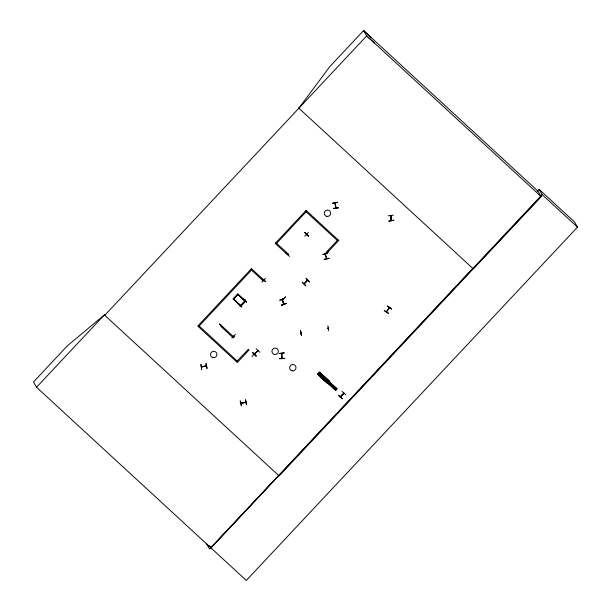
<?xml version="1.0" encoding="UTF-8"?>
<svg xmlns="http://www.w3.org/2000/svg" width="611" height="611" viewBox="0 0 611 611"><rect width="100%" height="100%" fill="white"/><g stroke="black" fill="none" stroke-linecap="round" stroke-linejoin="round"><path stroke-width="0.92" d="M335.966 207.786L334.981 203.012L335.714 207.832M281.885 353.738L281.862 353.357M234.028 336.34L233.578 336.271M234.082 336.47L233.662 336.065M283.244 298.428L283.664 298.764L283.374 298.252M306.577 234.532L306.997 234.54M390.925 215.851L390.887 215.477M391.17 220.036L391.529 220.518L390.841 215.4M333.82 387C333.171 385.541 332.896 388.229 333.843 386.916M281.923 353.853L281.64 353.295M386.572 311.289L386.595 311.824L389.474 307.593M233.295 299.031L240.963 306.241L233.181 298.993L237.885 294.051L233.158 298.947M254.39 354.006L258.063 350.554L254.558 354.327M307.524 280.151L304.141 283.916L307.677 280.182M221.258 325.694L221.51 325.296M239.581 305.805L240.108 305.538M245.202 300.016L244.706 300.253M288.148 254.329L287.781 254.566M306.287 234.937L306.669 234.349M245.989 402.42L240.933 403.321L245.836 402.084M301.521 332.995L301.139 333.155M245.347 301.017L240.612 305.813M386.427 311.725L389.375 307.57M389.062 307.913L389.329 307.493M245.996 402.191L241.047 403.176M301.131 332.942L301.567 332.85M327.717 328.42L328.214 328.313M304.141 283.756L307.639 280.22M343.894 393.079C334.523 401.992 345.62 392.583 343.497 393.308M340.854 396.608L340.526 396.967L343.985 393.117M384.204 310.594L388.405 313.481M384.319 310.426L388.535 313.237M244.767 300.268L245.034 299.963M263.272 280.525L263.708 280.396M317.659 374.108L327.962 383.341L317.667 374.123L327.687 383.639L329.734 381.47L319.584 372.122L317.667 374.123L328.061 383.242L317.888 373.917L318.155 373.627L328.176 383.089M319.232 372.496L329.146 382.104L319.11 372.603M329.726 381.478L329.459 381.76L319.309 372.42L319.576 372.13M330.184 382.585L329.787 383.005L330.077 382.654L336.867 388.886L336.546 389.245L329.772 383.021L336.569 389.222L336.951 388.817L330.184 382.578L328.817 384.021L335.599 390.253L335.997 389.826L329.23 383.578L336.004 389.818M336.959 388.81L335.592 390.261L328.901 383.907L329.978 382.738L336.798 388.978M387.351 306.164L391.712 308.838L387.389 306.103M325.312 253.87L326.473 258.759M298.878 108.223L329.711 66.714L363.614 30.55L537.978 191.151L541.201 196.627L473.25 268.825L298.474 107.849M237.564 294.326L245.126 301.254M245.301 300.971L237.824 293.96M302.285 282.328L305.89 285.94L302.315 282.236M252.549 352.516L256.146 356.198L252.564 352.494M252.542 352.578L256.307 355.953M317.583 374.245L327.733 383.593M329.573 381.623L319.431 372.236L329.696 381.516M329.23 383.586L328.84 384.006L329.214 383.601M338.364 395.386L342.114 398.83M342.252 398.678L338.555 395.18M391.544 309.067L387.343 306.096M223.007 327.374L219.25 323.861L222.954 327.42M242.72 298.886L246.584 302.216L242.88 298.657M285.826 252.847L289.545 256.383M282.397 299.932L283.779 303.759M537.199 191.411L539.131 189.357L574.485 221.915L577.494 227.155L246.294 580.45L36.545 387.244L104.397 314.864M251.465 268.672L197.758 326.068L237.312 362.491L249.074 349.935L248.349 349.271L236.541 361.75M288.369 254.138L287.72 254.932L275.233 243.43L306.103 210.39M198.491 326.732L251.503 270.077M233.455 299.321L238.16 294.303M233.944 337.058L233.295 337.852L220.808 326.35L221.457 325.548M250.777 269.405L263.31 280.976L263.99 280.243L251.503 268.741M245.064 300.658L240.36 305.683M240.963 306.241L245.637 301.185L237.855 294.174M326.648 252.641L326.213 252.29L337.975 239.741M338.7 240.413L326.977 253.03L326.243 252.358M309.617 281.969L306.05 278.318L309.662 281.908M256.124 348.766L259.874 352.219M257.934 350.431L254.359 354.12M318.698 375.07L320.462 373.184M323.112 379.141L324.861 377.231M324.143 380.088L325.892 378.178M325.06 380.928L326.824 379.049M327.855 379.996L326.075 381.852M328.542 380.63L326.763 382.486M329.589 384.54L330.772 383.288M332.537 387.259L333.713 386.007M333.224 387.893L334.4 386.633M333.835 388.451L335.011 387.198M334.981 389.505L336.157 388.252M345.834 394.866L342.061 391.368M210.917 547.846L472.845 268.443M539.131 189.357L542.14 194.596L210.94 547.884L209.634 545.615M278.723 475.518L209.581 548.984L206.594 543.79M304.958 232.516L308.486 236.197L304.95 232.516M304.774 236.228L308.341 232.501M265.395 278.31L261.882 282.091M239.627 305.79L239.978 305.416M244.904 300.452L245.248 300.1M221.121 325.533L221.319 325.121M261.791 278.486L265.739 281.801L261.859 278.471M241.91 307.211L238.198 303.698M235.395 334.293L231.867 338.082M326.541 252.923L326.282 252.389L326.465 252.824M328.642 251.205L324.892 254.764L328.649 251.213M328.497 251.06L324.915 254.779M281.969 300.589L285.482 296.793L282.145 300.757M251.976 356.603L255.482 352.814M233.417 298.756L240.902 305.569M304.782 232.684L308.509 236.159M363.614 30.55L366.684 35.896L104.764 315.291L104.351 314.917L67.409 345.788L33.506 381.951L36.545 387.244M263.57 280.25L264.013 280.67L263.677 280.082M206.48 366.035L201.47 367.012M335.668 390.139L328.985 383.792M328.283 328.206L327.687 328.244M201.935 366.829L205.93 366.035M281.45 305.363L286.231 303.384L281.442 305.355M286.246 303.446L281.327 305.049M201.661 369.487L200.943 364.377L201.683 369.472M329.1 258.193L324.067 259.392L329.161 258.438M300.413 330.559L301.483 335.554L300.413 330.566M301.452 335.515L300.62 330.528M206.999 368.395L206.006 363.346L207.06 368.372M206.442 365.813L201.493 366.692M246.516 404.726L245.515 399.731L246.569 404.757M241.444 405.811L240.215 400.854L241.391 405.78M337.593 202.241L332.56 203.394L337.593 202.256M332.544 203.341L337.623 202.44M333.346 208.397L338.502 207.832L333.377 208.488M301.613 333.041L301.215 333.132M328.695 330.811L327.878 325.732M388.214 215.775L393.354 215.148M388.894 221.174L393.973 220.212L388.886 221.159M279.181 353.548L284.321 352.853L279.204 353.54M281.87 353.41L281.969 358.283M279.601 358.741L284.749 358.497M279.571 358.634L284.734 358.29M326.686 258.667L325.266 253.794M253.71 354.533L253.198 354.311L253.68 354.433M335.997 207.923L335.141 202.867M282.053 358.39L281.694 353.425M363.698 30.703L371.328 37.638M374.314 42.831L366.684 35.896L541.056 196.498L279.128 475.893L104.351 314.917M542.14 194.596L577.494 227.155M306.142 210.451L338.738 240.474M288.407 254.199L275.874 242.628M329.848 382.898L336.638 389.131M329.13 383.662L335.913 389.894M221.488 325.617L233.982 337.119M237.267 361.086L199.14 325.938M326.358 252.473L326.671 252.733M391.216 220.388L390.712 215.553M337.287 240.474L305.416 211.116M306.149 211.788L276.607 243.3M328.122 328.092L327.771 328.153M283.703 298.451L283.29 298.489M283.58 304.11L282.061 299.505M282.236 299.443L283.894 304.095M335.691 387.809L334.523 389.085L335.699 387.832M284.474 298.305L279.662 300.207L284.482 298.321M327.84 252.946L322.898 254.474L327.84 252.946M390.62 216.08L391.071 219.991L390.62 216.08M326.732 216.37A3.231 3.177 -29.9 0 0 330.551 212.3A3.231 3.177 -29.9 0 0 325.128 211.1A3.231 3.177 -29.9 0 0 326.732 216.37M212.956 357.603A3.223 3.177 -29.9 0 0 216.775 353.54A3.223 3.177 -29.9 0 0 211.36 352.341A3.223 3.177 -29.9 0 0 212.956 357.603M292.058 370.793A3.223 3.177 -29.9 0 0 295.877 366.722A3.223 3.177 -29.9 0 0 290.462 365.531A3.223 3.177 -29.9 0 0 292.058 370.793M274.4 354.403A3.223 3.177 -29.9 0 0 278.219 350.332A3.223 3.177 -29.9 0 0 272.804 349.133A3.223 3.177 -29.9 0 0 274.4 354.403"/></g></svg>
